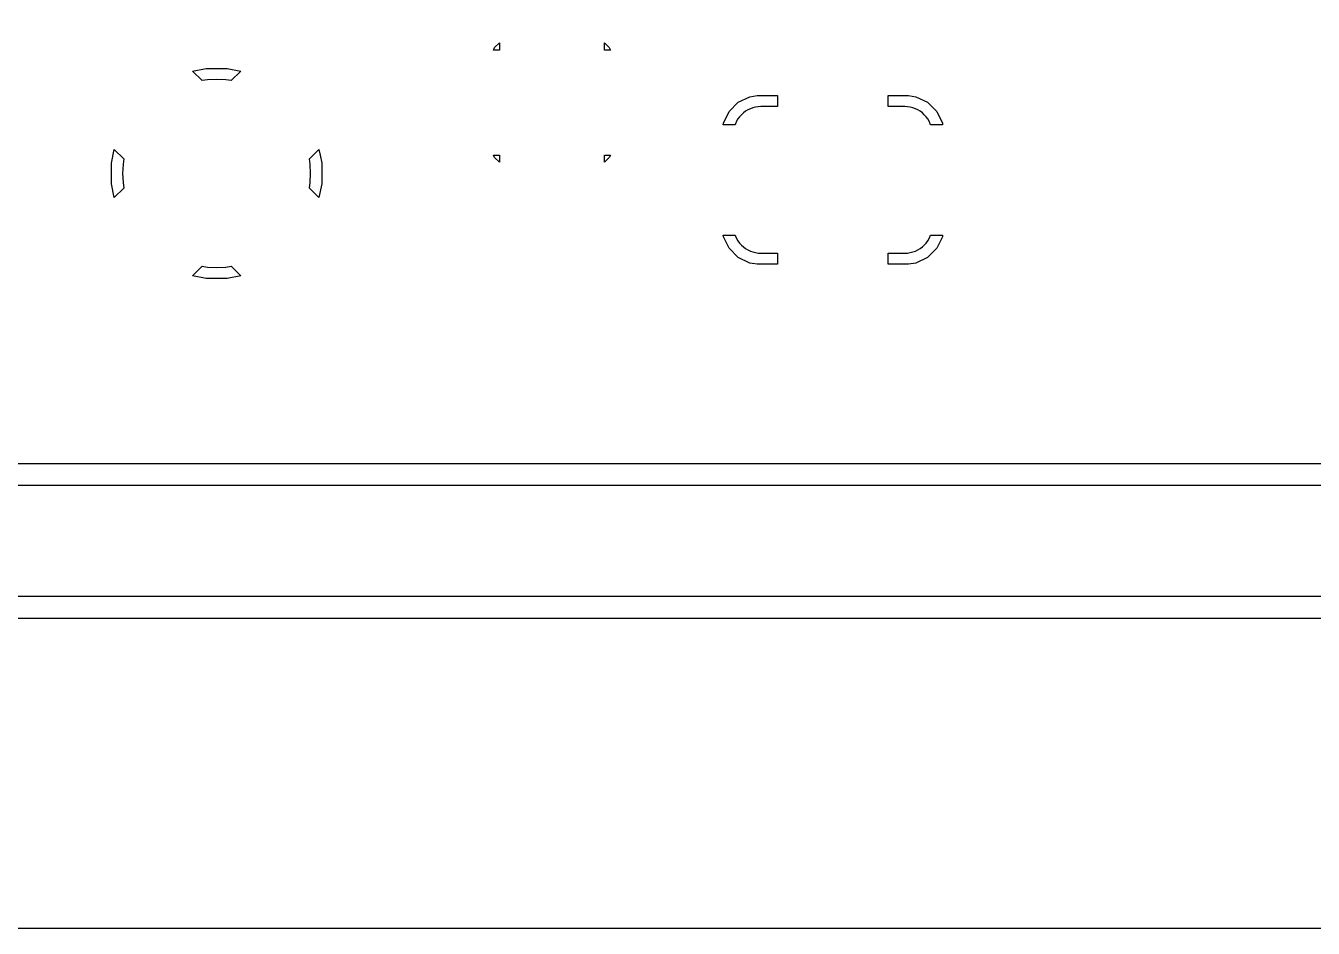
# Model space of a CAD drawing. Header units: metres. Extents: x 44.9 to 117.2, y -105.5 to -49.4.
# Drawn here: x 79.81 to 91.45, y -91.89 to -83.73 of the extents above; entities that cross this region are included whole.
import ezdxf

# ---------------------------------------------------------------- set-up
doc = ezdxf.new("R2010")
doc.units = ezdxf.units.M

msp = doc.modelspace()

# ---------------------------------------------------------------- linework, layer by layer
for points in [[(92.696, -49.53), (44.97, -49.53), (44.961, -49.533), (44.958, -49.542), (44.958, -91.883), (44.961, -91.891), (44.97, -91.894), (92.696, -91.894)], [(84.038, -83.954), (84.048, -83.932), (84.048, -83.932), (84.048, -83.932), (84.048, -83.932), (84.048, -83.932), (84.048, -83.932), (84.048, -83.932), (84.048, -83.932), (84.048, -83.932), (84.048, -83.932), (84.091, -83.889), (84.091, -83.889), (84.091, -83.889), (84.091, -83.889), (84.091, -83.889), (84.091, -83.889), (84.091, -83.889), (84.091, -83.889), (84.091, -83.889), (84.091, -83.889), (84.091, -83.889), (84.091, -83.889), (84.091, -83.889), (84.091, -83.889), (84.091, -83.889), (84.091, -83.889), (84.091, -83.889), (84.091, -83.889), (84.091, -83.889), (84.091, -83.889), (84.091, -83.889), (84.091, -83.889), (84.091, -83.889), (84.091, -83.889), (84.091, -83.889), (84.091, -83.889), (84.091, -83.889), (84.091, -83.889), (84.091, -83.889), (84.091, -83.889), (84.091, -83.889), (84.091, -83.889), (84.091, -83.889), (84.091, -83.889), (84.091, -83.889), (84.091, -83.889), (84.091, -83.889), (84.091, -83.889), (84.091, -83.889), (84.091, -83.889), (84.091, -83.889), (84.091, -83.889), (84.091, -83.889), (84.091, -83.889), (84.091, -83.889), (84.091, -83.889), (84.091, -83.889), (84.091, -83.889), (84.091, -83.889), (84.091, -83.889), (84.091, -83.954), (84.091, -83.954), (84.091, -83.954), (84.091, -83.954), (84.091, -83.954), (84.091, -83.954), (84.091, -83.954), (84.091, -83.954), (84.091, -83.954), (84.091, -83.954), (84.091, -83.954), (84.091, -83.954), (84.091, -83.954), (84.091, -83.954), (84.091, -83.954), (84.091, -83.954), (84.091, -83.954), (84.091, -83.954), (84.091, -83.954), (84.091, -83.954), (84.091, -83.954), (84.091, -83.954), (84.091, -83.954), (84.091, -83.954), (84.091, -83.954), (84.091, -83.954), (84.091, -83.954), (84.091, -83.954), (84.091, -83.954), (84.091, -83.954), (84.091, -83.954), (84.091, -83.954), (84.091, -83.954), (84.091, -83.954), (84.091, -83.954), (84.091, -83.954), (84.038, -83.954), (84.038, -83.954), (84.038, -83.954), (84.038, -83.954), (84.038, -83.954), (84.038, -83.954), (84.038, -83.954), (84.038, -83.954), (84.038, -83.954), (84.038, -83.954), (84.038, -83.954), (84.038, -83.954), (84.038, -83.954), (84.038, -83.954), (84.038, -83.954), (84.038, -83.954), (84.038, -83.954), (84.038, -83.954), (84.038, -83.954), (84.038, -83.954), (84.038, -83.954), (84.038, -83.954), (84.038, -83.954), (84.038, -83.954), (84.038, -83.954), (84.038, -83.954), (84.038, -83.954), (84.038, -83.954), (84.038, -83.954), (84.038, -83.954), (84.038, -83.954), (84.038, -83.954), (84.038, -83.954), (84.038, -83.954), (84.038, -83.954), (84.038, -83.954), (84.038, -83.954), (84.038, -83.954), (84.038, -83.954), (84.038, -83.954), (84.038, -83.954), (84.038, -83.954)], [(85.041, -83.954), (85.041, -83.889), (85.041, -83.889), (85.041, -83.889), (85.041, -83.889), (85.041, -83.889), (85.041, -83.889), (85.041, -83.889), (85.041, -83.889), (85.041, -83.889), (85.041, -83.889), (85.041, -83.889), (85.041, -83.889), (85.041, -83.889), (85.041, -83.889), (85.041, -83.889), (85.041, -83.889), (85.041, -83.889), (85.041, -83.889), (85.041, -83.889), (85.041, -83.889), (85.041, -83.889), (85.041, -83.889), (85.041, -83.889), (85.041, -83.889), (85.041, -83.889), (85.041, -83.889), (85.041, -83.889), (85.041, -83.889), (85.041, -83.889), (85.041, -83.889), (85.041, -83.889), (85.041, -83.889), (85.041, -83.889), (85.041, -83.889), (85.041, -83.889), (85.041, -83.889), (85.041, -83.889), (85.041, -83.889), (85.041, -83.889), (85.041, -83.889), (85.041, -83.889), (85.041, -83.889), (85.041, -83.889), (85.041, -83.889), (85.041, -83.889), (85.041, -83.889), (85.041, -83.889), (85.041, -83.889), (85.041, -83.889), (85.041, -83.889), (85.084, -83.932), (85.084, -83.932), (85.084, -83.932), (85.084, -83.932), (85.084, -83.932), (85.084, -83.932), (85.084, -83.932), (85.084, -83.932), (85.084, -83.932), (85.084, -83.932), (85.094, -83.954), (85.094, -83.954), (85.094, -83.954), (85.094, -83.954), (85.094, -83.954), (85.094, -83.954), (85.094, -83.954), (85.094, -83.954), (85.094, -83.954), (85.094, -83.954), (85.094, -83.954), (85.094, -83.954), (85.094, -83.954), (85.094, -83.954), (85.094, -83.954), (85.094, -83.954), (85.094, -83.954), (85.094, -83.954), (85.094, -83.954), (85.094, -83.954), (85.094, -83.954), (85.094, -83.954), (85.094, -83.954), (85.094, -83.954), (85.094, -83.954), (85.094, -83.954), (85.094, -83.954), (85.094, -83.954), (85.094, -83.954), (85.094, -83.954), (85.094, -83.954), (85.094, -83.954), (85.094, -83.954), (85.094, -83.954), (85.094, -83.954), (85.094, -83.954), (85.094, -83.954), (85.094, -83.954), (85.094, -83.954), (85.094, -83.954), (85.094, -83.954), (85.094, -83.954), (85.041, -83.954), (85.041, -83.954), (85.041, -83.954), (85.041, -83.954), (85.041, -83.954), (85.041, -83.954), (85.041, -83.954), (85.041, -83.954), (85.041, -83.954), (85.041, -83.954), (85.041, -83.954), (85.041, -83.954), (85.041, -83.954), (85.041, -83.954), (85.041, -83.954), (85.041, -83.954), (85.041, -83.954), (85.041, -83.954), (85.041, -83.954), (85.041, -83.954), (85.041, -83.954), (85.041, -83.954), (85.041, -83.954), (85.041, -83.954), (85.041, -83.954), (85.041, -83.954), (85.041, -83.954), (85.041, -83.954), (85.041, -83.954), (85.041, -83.954), (85.041, -83.954), (85.041, -83.954), (85.041, -83.954), (85.041, -83.954), (85.041, -83.954), (85.041, -83.954)], [(81.451, -84.224), (81.402, -84.231), (81.402, -84.231), (81.402, -84.231), (81.402, -84.231), (81.402, -84.231), (81.402, -84.231), (81.402, -84.231), (81.402, -84.231), (81.402, -84.231), (81.402, -84.231), (81.402, -84.231), (81.402, -84.231), (81.402, -84.231), (81.402, -84.231), (81.402, -84.231), (81.402, -84.231), (81.402, -84.231), (81.402, -84.231), (81.402, -84.231), (81.402, -84.231), (81.316, -84.145), (81.316, -84.145), (81.316, -84.145), (81.316, -84.145), (81.316, -84.145), (81.316, -84.145), (81.316, -84.145), (81.316, -84.145), (81.316, -84.145), (81.316, -84.145), (81.316, -84.145), (81.316, -84.145), (81.316, -84.145), (81.316, -84.145), (81.316, -84.145), (81.316, -84.145), (81.316, -84.145), (81.316, -84.145), (81.316, -84.145), (81.316, -84.145), (81.316, -84.145), (81.316, -84.145), (81.316, -84.145), (81.316, -84.145), (81.316, -84.145), (81.316, -84.145), (81.316, -84.145), (81.316, -84.145), (81.316, -84.145), (81.316, -84.145), (81.316, -84.145), (81.316, -84.145), (81.316, -84.145), (81.316, -84.145), (81.316, -84.145), (81.316, -84.145), (81.316, -84.145), (81.316, -84.145), (81.316, -84.145), (81.316, -84.145), (81.316, -84.145), (81.316, -84.145), (81.316, -84.145), (81.316, -84.145), (81.316, -84.145), (81.316, -84.145), (81.44, -84.12), (81.44, -84.12), (81.44, -84.12), (81.44, -84.12), (81.44, -84.12), (81.44, -84.12), (81.628, -84.12), (81.628, -84.12), (81.628, -84.12), (81.628, -84.12), (81.628, -84.12), (81.628, -84.12), (81.752, -84.145), (81.752, -84.145), (81.752, -84.145), (81.752, -84.145), (81.752, -84.145), (81.752, -84.145), (81.752, -84.145), (81.752, -84.145), (81.752, -84.145), (81.752, -84.145), (81.752, -84.145), (81.752, -84.145), (81.752, -84.145), (81.752, -84.145), (81.752, -84.145), (81.752, -84.145), (81.752, -84.145), (81.752, -84.145), (81.752, -84.145), (81.752, -84.145), (81.752, -84.145), (81.752, -84.145), (81.752, -84.145), (81.752, -84.145), (81.752, -84.145), (81.752, -84.145), (81.752, -84.145), (81.752, -84.145), (81.752, -84.145), (81.752, -84.145), (81.752, -84.145), (81.752, -84.145), (81.752, -84.145), (81.752, -84.145), (81.752, -84.145), (81.752, -84.145), (81.752, -84.145), (81.752, -84.145), (81.752, -84.145), (81.752, -84.145), (81.752, -84.145), (81.752, -84.145), (81.752, -84.145), (81.752, -84.145), (81.752, -84.145), (81.752, -84.145), (81.666, -84.231), (81.666, -84.231), (81.666, -84.231), (81.666, -84.231), (81.666, -84.231), (81.666, -84.231), (81.666, -84.231), (81.666, -84.231), (81.666, -84.231), (81.666, -84.231), (81.666, -84.231), (81.666, -84.231), (81.666, -84.231), (81.666, -84.231), (81.666, -84.231), (81.666, -84.231), (81.666, -84.231), (81.666, -84.231), (81.666, -84.231), (81.666, -84.231), (81.617, -84.224), (81.534, -84.22), (81.451, -84.224)], [(86.222, -84.629), (86.114, -84.629), (86.114, -84.629), (86.114, -84.629), (86.114, -84.629), (86.114, -84.629), (86.114, -84.629), (86.114, -84.629), (86.114, -84.629), (86.114, -84.629), (86.114, -84.629), (86.114, -84.629), (86.114, -84.629), (86.114, -84.629), (86.114, -84.629), (86.114, -84.629), (86.114, -84.629), (86.114, -84.629), (86.114, -84.629), (86.114, -84.629), (86.114, -84.629), (86.114, -84.629), (86.114, -84.629), (86.114, -84.629), (86.114, -84.629), (86.114, -84.629), (86.114, -84.629), (86.114, -84.629), (86.114, -84.629), (86.114, -84.629), (86.114, -84.629), (86.114, -84.629), (86.114, -84.629), (86.114, -84.629), (86.114, -84.629), (86.114, -84.629), (86.114, -84.629), (86.116, -84.615), (86.116, -84.615), (86.116, -84.615), (86.116, -84.615), (86.116, -84.615), (86.116, -84.615), (86.116, -84.615), (86.116, -84.615), (86.116, -84.615), (86.116, -84.615), (86.167, -84.51), (86.167, -84.51), (86.167, -84.51), (86.167, -84.51), (86.167, -84.51), (86.167, -84.51), (86.167, -84.51), (86.167, -84.51), (86.25, -84.427), (86.25, -84.427), (86.25, -84.427), (86.25, -84.427), (86.25, -84.427), (86.25, -84.427), (86.25, -84.427), (86.25, -84.427), (86.355, -84.376), (86.355, -84.376), (86.355, -84.376), (86.355, -84.376), (86.355, -84.376), (86.355, -84.376), (86.355, -84.376), (86.355, -84.376), (86.355, -84.376), (86.355, -84.376), (86.423, -84.366), (86.423, -84.366), (86.423, -84.366), (86.423, -84.366), (86.606, -84.366), (86.606, -84.366), (86.606, -84.366), (86.606, -84.366), (86.606, -84.366), (86.606, -84.366), (86.606, -84.366), (86.606, -84.366), (86.606, -84.366), (86.606, -84.366), (86.606, -84.366), (86.606, -84.366), (86.606, -84.366), (86.606, -84.366), (86.606, -84.366), (86.606, -84.366), (86.606, -84.366), (86.606, -84.366), (86.606, -84.366), (86.606, -84.366), (86.606, -84.366), (86.606, -84.366), (86.606, -84.366), (86.606, -84.366), (86.606, -84.366), (86.606, -84.366), (86.606, -84.366), (86.606, -84.366), (86.606, -84.366), (86.606, -84.366), (86.606, -84.366), (86.606, -84.366), (86.606, -84.366), (86.606, -84.366), (86.606, -84.366), (86.606, -84.366), (86.606, -84.466), (86.606, -84.466), (86.606, -84.466), (86.606, -84.466), (86.606, -84.466), (86.606, -84.466), (86.606, -84.466), (86.606, -84.466), (86.606, -84.466), (86.606, -84.466), (86.606, -84.466), (86.606, -84.466), (86.606, -84.466), (86.606, -84.466), (86.606, -84.466), (86.606, -84.466), (86.606, -84.466), (86.606, -84.466), (86.606, -84.466), (86.606, -84.466), (86.606, -84.466), (86.606, -84.466), (86.606, -84.466), (86.606, -84.466), (86.606, -84.466), (86.606, -84.466), (86.606, -84.466), (86.606, -84.466), (86.606, -84.466), (86.606, -84.466), (86.606, -84.466), (86.606, -84.466), (86.606, -84.466), (86.606, -84.466), (86.456, -84.466), (86.431, -84.467), (86.407, -84.471), (86.383, -84.477), (86.36, -84.485), (86.338, -84.496), (86.317, -84.508), (86.297, -84.523), (86.279, -84.539), (86.263, -84.557), (86.248, -84.577), (86.236, -84.598), (86.225, -84.62), (86.222, -84.629), (86.222, -84.629), (86.222, -84.629), (86.222, -84.629), (86.222, -84.629), (86.222, -84.629), (86.222, -84.629), (86.222, -84.629), (86.222, -84.629), (86.222, -84.629), (86.222, -84.629), (86.222, -84.629), (86.222, -84.629), (86.222, -84.629), (86.222, -84.629), (86.222, -84.629), (86.222, -84.629), (86.222, -84.629), (86.222, -84.629), (86.222, -84.629), (86.222, -84.629), (86.222, -84.629), (86.222, -84.629), (86.222, -84.629), (86.222, -84.629), (86.222, -84.629), (86.222, -84.629), (86.222, -84.629)], [(87.606, -84.466), (87.606, -84.366), (87.606, -84.366), (87.606, -84.366), (87.606, -84.366), (87.606, -84.366), (87.606, -84.366), (87.606, -84.366), (87.606, -84.366), (87.606, -84.366), (87.606, -84.366), (87.606, -84.366), (87.606, -84.366), (87.606, -84.366), (87.606, -84.366), (87.606, -84.366), (87.606, -84.366), (87.606, -84.366), (87.606, -84.366), (87.606, -84.366), (87.606, -84.366), (87.606, -84.366), (87.606, -84.366), (87.606, -84.366), (87.606, -84.366), (87.606, -84.366), (87.606, -84.366), (87.606, -84.366), (87.606, -84.366), (87.606, -84.366), (87.606, -84.366), (87.606, -84.366), (87.606, -84.366), (87.606, -84.366), (87.606, -84.366), (87.606, -84.366), (87.606, -84.366), (87.789, -84.366), (87.789, -84.366), (87.789, -84.366), (87.789, -84.366), (87.857, -84.376), (87.857, -84.376), (87.857, -84.376), (87.857, -84.376), (87.857, -84.376), (87.857, -84.376), (87.857, -84.376), (87.857, -84.376), (87.857, -84.376), (87.857, -84.376), (87.962, -84.427), (87.962, -84.427), (87.962, -84.427), (87.962, -84.427), (87.962, -84.427), (87.962, -84.427), (87.962, -84.427), (87.962, -84.427), (88.045, -84.51), (88.045, -84.51), (88.045, -84.51), (88.045, -84.51), (88.045, -84.51), (88.045, -84.51), (88.045, -84.51), (88.045, -84.51), (88.096, -84.615), (88.096, -84.615), (88.096, -84.615), (88.096, -84.615), (88.096, -84.615), (88.096, -84.615), (88.096, -84.615), (88.096, -84.615), (88.096, -84.615), (88.096, -84.615), (88.098, -84.629), (88.098, -84.629), (88.098, -84.629), (88.098, -84.629), (88.098, -84.629), (88.098, -84.629), (88.098, -84.629), (88.098, -84.629), (88.098, -84.629), (88.098, -84.629), (88.098, -84.629), (88.098, -84.629), (88.098, -84.629), (88.098, -84.629), (88.098, -84.629), (88.098, -84.629), (88.098, -84.629), (88.098, -84.629), (88.098, -84.629), (88.098, -84.629), (88.098, -84.629), (88.098, -84.629), (88.098, -84.629), (88.098, -84.629), (88.098, -84.629), (88.098, -84.629), (88.098, -84.629), (88.098, -84.629), (88.098, -84.629), (88.098, -84.629), (88.098, -84.629), (88.098, -84.629), (88.098, -84.629), (88.098, -84.629), (88.098, -84.629), (88.098, -84.629), (87.99, -84.629), (87.99, -84.629), (87.99, -84.629), (87.99, -84.629), (87.99, -84.629), (87.99, -84.629), (87.99, -84.629), (87.99, -84.629), (87.99, -84.629), (87.99, -84.629), (87.99, -84.629), (87.99, -84.629), (87.99, -84.629), (87.99, -84.629), (87.99, -84.629), (87.99, -84.629), (87.99, -84.629), (87.99, -84.629), (87.99, -84.629), (87.99, -84.629), (87.99, -84.629), (87.99, -84.629), (87.99, -84.629), (87.99, -84.629), (87.99, -84.629), (87.99, -84.629), (87.99, -84.629), (87.99, -84.629), (87.987, -84.62), (87.976, -84.598), (87.964, -84.577), (87.949, -84.557), (87.933, -84.539), (87.915, -84.523), (87.895, -84.508), (87.874, -84.496), (87.852, -84.485), (87.829, -84.477), (87.829, -84.477), (87.805, -84.471), (87.781, -84.467), (87.756, -84.466), (87.606, -84.466), (87.606, -84.466), (87.606, -84.466), (87.606, -84.466), (87.606, -84.466), (87.606, -84.466), (87.606, -84.466), (87.606, -84.466), (87.606, -84.466), (87.606, -84.466), (87.606, -84.466), (87.606, -84.466), (87.606, -84.466), (87.606, -84.466), (87.606, -84.466), (87.606, -84.466), (87.606, -84.466), (87.606, -84.466), (87.606, -84.466), (87.606, -84.466), (87.606, -84.466), (87.606, -84.466), (87.606, -84.466), (87.606, -84.466), (87.606, -84.466), (87.606, -84.466), (87.606, -84.466), (87.606, -84.466), (87.606, -84.466), (87.606, -84.466), (87.606, -84.466), (87.606, -84.466), (87.606, -84.466), (87.606, -84.466)], [(80.584, -84.976), (80.609, -84.852), (80.609, -84.852), (80.609, -84.852), (80.609, -84.852), (80.609, -84.852), (80.609, -84.852), (80.609, -84.852), (80.609, -84.852), (80.609, -84.852), (80.609, -84.852), (80.609, -84.852), (80.609, -84.852), (80.609, -84.852), (80.609, -84.852), (80.609, -84.852), (80.609, -84.852), (80.609, -84.852), (80.609, -84.852), (80.609, -84.852), (80.609, -84.852), (80.609, -84.852), (80.609, -84.852), (80.609, -84.852), (80.609, -84.852), (80.609, -84.852), (80.609, -84.852), (80.609, -84.852), (80.609, -84.852), (80.609, -84.852), (80.609, -84.852), (80.609, -84.852), (80.609, -84.852), (80.609, -84.852), (80.609, -84.852), (80.609, -84.852), (80.609, -84.852), (80.609, -84.852), (80.609, -84.852), (80.609, -84.852), (80.609, -84.852), (80.609, -84.852), (80.609, -84.852), (80.609, -84.852), (80.609, -84.852), (80.609, -84.852), (80.609, -84.852), (80.695, -84.938), (80.695, -84.938), (80.695, -84.938), (80.695, -84.938), (80.695, -84.938), (80.695, -84.938), (80.695, -84.938), (80.695, -84.938), (80.695, -84.938), (80.695, -84.938), (80.695, -84.938), (80.695, -84.938), (80.695, -84.938), (80.695, -84.938), (80.695, -84.938), (80.695, -84.938), (80.695, -84.938), (80.695, -84.938), (80.695, -84.938), (80.695, -84.938), (80.688, -84.987), (80.684, -85.07), (80.688, -85.153), (80.695, -85.202), (80.695, -85.202), (80.695, -85.202), (80.695, -85.202), (80.695, -85.202), (80.695, -85.202), (80.695, -85.202), (80.695, -85.202), (80.695, -85.202), (80.695, -85.202), (80.695, -85.202), (80.695, -85.202), (80.695, -85.202), (80.695, -85.202), (80.695, -85.202), (80.695, -85.202), (80.695, -85.202), (80.695, -85.202), (80.695, -85.202), (80.695, -85.202), (80.609, -85.288), (80.609, -85.288), (80.609, -85.288), (80.609, -85.288), (80.609, -85.288), (80.609, -85.288), (80.609, -85.288), (80.609, -85.288), (80.609, -85.288), (80.609, -85.288), (80.609, -85.288), (80.609, -85.288), (80.609, -85.288), (80.609, -85.288), (80.609, -85.288), (80.609, -85.288), (80.609, -85.288), (80.609, -85.288), (80.609, -85.288), (80.609, -85.288), (80.609, -85.288), (80.609, -85.288), (80.609, -85.288), (80.609, -85.288), (80.609, -85.288), (80.609, -85.288), (80.609, -85.288), (80.609, -85.288), (80.609, -85.288), (80.609, -85.288), (80.609, -85.288), (80.609, -85.288), (80.609, -85.288), (80.609, -85.288), (80.609, -85.288), (80.609, -85.288), (80.609, -85.288), (80.609, -85.288), (80.609, -85.288), (80.609, -85.288), (80.609, -85.288), (80.609, -85.288), (80.609, -85.288), (80.609, -85.288), (80.609, -85.288), (80.609, -85.288), (80.584, -85.164), (80.584, -85.164), (80.584, -85.164), (80.584, -85.164), (80.584, -85.164), (80.584, -85.164), (80.584, -84.976), (80.584, -84.976), (80.584, -84.976), (80.584, -84.976), (80.584, -84.976), (80.584, -84.976)], [(82.373, -85.202), (82.38, -85.153), (82.384, -85.07), (82.38, -84.987), (82.373, -84.938), (82.373, -84.938), (82.373, -84.938), (82.373, -84.938), (82.373, -84.938), (82.373, -84.938), (82.373, -84.938), (82.373, -84.938), (82.373, -84.938), (82.373, -84.938), (82.373, -84.938), (82.373, -84.938), (82.373, -84.938), (82.373, -84.938), (82.373, -84.938), (82.373, -84.938), (82.373, -84.938), (82.373, -84.938), (82.373, -84.938), (82.373, -84.938), (82.459, -84.852), (82.459, -84.852), (82.459, -84.852), (82.459, -84.852), (82.459, -84.852), (82.459, -84.852), (82.459, -84.852), (82.459, -84.852), (82.459, -84.852), (82.459, -84.852), (82.459, -84.852), (82.459, -84.852), (82.459, -84.852), (82.459, -84.852), (82.459, -84.852), (82.459, -84.852), (82.459, -84.852), (82.459, -84.852), (82.459, -84.852), (82.459, -84.852), (82.459, -84.852), (82.459, -84.852), (82.459, -84.852), (82.459, -84.852), (82.459, -84.852), (82.459, -84.852), (82.459, -84.852), (82.459, -84.852), (82.459, -84.852), (82.459, -84.852), (82.459, -84.852), (82.459, -84.852), (82.459, -84.852), (82.459, -84.852), (82.459, -84.852), (82.459, -84.852), (82.459, -84.852), (82.459, -84.852), (82.459, -84.852), (82.459, -84.852), (82.459, -84.852), (82.459, -84.852), (82.459, -84.852), (82.459, -84.852), (82.459, -84.852), (82.459, -84.852), (82.469, -84.904), (82.47, -84.905), (82.484, -84.976), (82.484, -84.976), (82.484, -84.976), (82.484, -84.976), (82.484, -84.976), (82.484, -84.976), (82.484, -85.164), (82.484, -85.164), (82.484, -85.164), (82.484, -85.164), (82.484, -85.164), (82.484, -85.164), (82.459, -85.288), (82.459, -85.288), (82.459, -85.288), (82.459, -85.288), (82.459, -85.288), (82.459, -85.288), (82.459, -85.288), (82.459, -85.288), (82.459, -85.288), (82.459, -85.288), (82.459, -85.288), (82.459, -85.288), (82.459, -85.288), (82.459, -85.288), (82.459, -85.288), (82.459, -85.288), (82.459, -85.288), (82.459, -85.288), (82.459, -85.288), (82.459, -85.288), (82.459, -85.288), (82.459, -85.288), (82.459, -85.288), (82.459, -85.288), (82.459, -85.288), (82.459, -85.288), (82.459, -85.288), (82.459, -85.288), (82.459, -85.288), (82.459, -85.288), (82.459, -85.288), (82.459, -85.288), (82.459, -85.288), (82.459, -85.288), (82.459, -85.288), (82.459, -85.288), (82.459, -85.288), (82.459, -85.288), (82.459, -85.288), (82.459, -85.288), (82.459, -85.288), (82.459, -85.288), (82.459, -85.288), (82.459, -85.288), (82.459, -85.288), (82.459, -85.288), (82.373, -85.202), (82.373, -85.202), (82.373, -85.202), (82.373, -85.202), (82.373, -85.202), (82.373, -85.202), (82.373, -85.202), (82.373, -85.202), (82.373, -85.202), (82.373, -85.202), (82.373, -85.202), (82.373, -85.202), (82.373, -85.202), (82.373, -85.202), (82.373, -85.202), (82.373, -85.202), (82.373, -85.202), (82.373, -85.202), (82.373, -85.202), (82.373, -85.202)], [(84.038, -84.904), (84.091, -84.904), (84.091, -84.904), (84.091, -84.904), (84.091, -84.904), (84.091, -84.904), (84.091, -84.904), (84.091, -84.904), (84.091, -84.904), (84.091, -84.904), (84.091, -84.904), (84.091, -84.904), (84.091, -84.904), (84.091, -84.904), (84.091, -84.904), (84.091, -84.904), (84.091, -84.904), (84.091, -84.904), (84.091, -84.904), (84.091, -84.904), (84.091, -84.904), (84.091, -84.904), (84.091, -84.904), (84.091, -84.904), (84.091, -84.904), (84.091, -84.904), (84.091, -84.904), (84.091, -84.904), (84.091, -84.904), (84.091, -84.904), (84.091, -84.904), (84.091, -84.904), (84.091, -84.904), (84.091, -84.904), (84.091, -84.904), (84.091, -84.904), (84.091, -84.904), (84.091, -84.968), (84.091, -84.968), (84.091, -84.968), (84.091, -84.968), (84.091, -84.968), (84.091, -84.968), (84.091, -84.968), (84.091, -84.968), (84.091, -84.968), (84.091, -84.968), (84.091, -84.968), (84.091, -84.968), (84.091, -84.968), (84.091, -84.968), (84.091, -84.968), (84.091, -84.968), (84.091, -84.968), (84.091, -84.968), (84.091, -84.968), (84.091, -84.968), (84.091, -84.968), (84.091, -84.968), (84.091, -84.968), (84.091, -84.968), (84.091, -84.968), (84.091, -84.968), (84.091, -84.968), (84.091, -84.968), (84.091, -84.968), (84.091, -84.968), (84.091, -84.968), (84.091, -84.968), (84.091, -84.968), (84.091, -84.968), (84.091, -84.968), (84.091, -84.968), (84.091, -84.968), (84.091, -84.968), (84.091, -84.968), (84.091, -84.968), (84.091, -84.968), (84.091, -84.968), (84.091, -84.968), (84.091, -84.968), (84.091, -84.968), (84.091, -84.968), (84.091, -84.968), (84.091, -84.968), (84.091, -84.968), (84.091, -84.968), (84.048, -84.925), (84.048, -84.925), (84.048, -84.925), (84.048, -84.925), (84.048, -84.925), (84.048, -84.925), (84.048, -84.925), (84.048, -84.925), (84.048, -84.925), (84.048, -84.925), (84.038, -84.904), (84.038, -84.904), (84.038, -84.904), (84.038, -84.904), (84.038, -84.904), (84.038, -84.904), (84.038, -84.904), (84.038, -84.904), (84.038, -84.904), (84.038, -84.904), (84.038, -84.904), (84.038, -84.904), (84.038, -84.904), (84.038, -84.904), (84.038, -84.904), (84.038, -84.904), (84.038, -84.904), (84.038, -84.904), (84.038, -84.904), (84.038, -84.904), (84.038, -84.904), (84.038, -84.904), (84.038, -84.904), (84.038, -84.904), (84.038, -84.904), (84.038, -84.904), (84.038, -84.904), (84.038, -84.904), (84.038, -84.904), (84.038, -84.904), (84.038, -84.904), (84.038, -84.904), (84.038, -84.904), (84.038, -84.904), (84.038, -84.904), (84.038, -84.904), (84.038, -84.904), (84.038, -84.904), (84.038, -84.904), (84.038, -84.904), (84.038, -84.904), (84.038, -84.904)], [(85.041, -84.904), (85.041, -84.904), (85.041, -84.904), (85.041, -84.904), (85.041, -84.904), (85.041, -84.904), (85.041, -84.904), (85.041, -84.904), (85.041, -84.904), (85.041, -84.904), (85.041, -84.904), (85.041, -84.904), (85.041, -84.904), (85.041, -84.904), (85.041, -84.904), (85.041, -84.904), (85.041, -84.904), (85.041, -84.904), (85.041, -84.904), (85.094, -84.904), (85.094, -84.904), (85.094, -84.904), (85.094, -84.904), (85.094, -84.904), (85.094, -84.904), (85.094, -84.904), (85.094, -84.904), (85.094, -84.904), (85.094, -84.904), (85.094, -84.904), (85.094, -84.904), (85.094, -84.904), (85.094, -84.904), (85.094, -84.904), (85.094, -84.904), (85.094, -84.904), (85.094, -84.904), (85.094, -84.904), (85.094, -84.904), (85.094, -84.904), (85.094, -84.904), (85.094, -84.904), (85.094, -84.904), (85.094, -84.904), (85.094, -84.904), (85.094, -84.904), (85.094, -84.904), (85.094, -84.904), (85.094, -84.904), (85.094, -84.904), (85.094, -84.904), (85.094, -84.904), (85.094, -84.904), (85.094, -84.904), (85.094, -84.904), (85.094, -84.904), (85.094, -84.904), (85.094, -84.904), (85.094, -84.904), (85.094, -84.904), (85.094, -84.904), (85.084, -84.925), (85.084, -84.925), (85.084, -84.925), (85.084, -84.925), (85.084, -84.925), (85.084, -84.925), (85.084, -84.925), (85.084, -84.925), (85.084, -84.925), (85.084, -84.925), (85.041, -84.968), (85.041, -84.968), (85.041, -84.968), (85.041, -84.968), (85.041, -84.968), (85.041, -84.968), (85.041, -84.968), (85.041, -84.968), (85.041, -84.968), (85.041, -84.968), (85.041, -84.968), (85.041, -84.968), (85.041, -84.968), (85.041, -84.968), (85.041, -84.968), (85.041, -84.968), (85.041, -84.968), (85.041, -84.968), (85.041, -84.968), (85.041, -84.968), (85.041, -84.968), (85.041, -84.968), (85.041, -84.968), (85.041, -84.968), (85.041, -84.968), (85.041, -84.968), (85.041, -84.968), (85.041, -84.968), (85.041, -84.968), (85.041, -84.968), (85.041, -84.968), (85.041, -84.968), (85.041, -84.968), (85.041, -84.968), (85.041, -84.968), (85.041, -84.968), (85.041, -84.968), (85.041, -84.968), (85.041, -84.968), (85.041, -84.968), (85.041, -84.968), (85.041, -84.968), (85.041, -84.968), (85.041, -84.968), (85.041, -84.968), (85.041, -84.968), (85.041, -84.968), (85.041, -84.968), (85.041, -84.968), (85.041, -84.968), (85.041, -84.904), (85.041, -84.904), (85.041, -84.904), (85.041, -84.904), (85.041, -84.904), (85.041, -84.904), (85.041, -84.904), (85.041, -84.904), (85.041, -84.904), (85.041, -84.904), (85.041, -84.904), (85.041, -84.904), (85.041, -84.904), (85.041, -84.904), (85.041, -84.904), (85.041, -84.904), (85.041, -84.904), (85.041, -84.904)], [(86.114, -85.629), (86.222, -85.629), (86.222, -85.629), (86.222, -85.629), (86.222, -85.629), (86.222, -85.629), (86.222, -85.629), (86.222, -85.629), (86.222, -85.629), (86.222, -85.629), (86.222, -85.629), (86.222, -85.629), (86.222, -85.629), (86.222, -85.629), (86.222, -85.629), (86.222, -85.629), (86.222, -85.629), (86.222, -85.629), (86.222, -85.629), (86.222, -85.629), (86.222, -85.629), (86.222, -85.629), (86.222, -85.629), (86.222, -85.629), (86.222, -85.629), (86.222, -85.629), (86.222, -85.629), (86.222, -85.629), (86.222, -85.629), (86.225, -85.637), (86.236, -85.659), (86.248, -85.68), (86.263, -85.7), (86.279, -85.718), (86.297, -85.734), (86.317, -85.749), (86.338, -85.761), (86.36, -85.772), (86.383, -85.78), (86.383, -85.78), (86.407, -85.786), (86.431, -85.79), (86.456, -85.791), (86.606, -85.791), (86.606, -85.791), (86.606, -85.791), (86.606, -85.791), (86.606, -85.791), (86.606, -85.791), (86.606, -85.791), (86.606, -85.791), (86.606, -85.791), (86.606, -85.791), (86.606, -85.791), (86.606, -85.791), (86.606, -85.791), (86.606, -85.791), (86.606, -85.791), (86.606, -85.791), (86.606, -85.791), (86.606, -85.791), (86.606, -85.791), (86.606, -85.791), (86.606, -85.791), (86.606, -85.791), (86.606, -85.791), (86.606, -85.791), (86.606, -85.791), (86.606, -85.791), (86.606, -85.791), (86.606, -85.791), (86.606, -85.791), (86.606, -85.791), (86.606, -85.791), (86.606, -85.791), (86.606, -85.791), (86.606, -85.791), (86.606, -85.891), (86.606, -85.891), (86.606, -85.891), (86.606, -85.891), (86.606, -85.891), (86.606, -85.891), (86.606, -85.891), (86.606, -85.891), (86.606, -85.891), (86.606, -85.891), (86.606, -85.891), (86.606, -85.891), (86.606, -85.891), (86.606, -85.891), (86.606, -85.891), (86.606, -85.891), (86.606, -85.891), (86.606, -85.891), (86.606, -85.891), (86.606, -85.891), (86.606, -85.891), (86.606, -85.891), (86.606, -85.891), (86.606, -85.891), (86.606, -85.891), (86.606, -85.891), (86.606, -85.891), (86.606, -85.891), (86.606, -85.891), (86.606, -85.891), (86.606, -85.891), (86.606, -85.891), (86.606, -85.891), (86.606, -85.891), (86.423, -85.891), (86.423, -85.891), (86.423, -85.891), (86.423, -85.891), (86.355, -85.881), (86.355, -85.881), (86.355, -85.881), (86.355, -85.881), (86.355, -85.881), (86.355, -85.881), (86.355, -85.881), (86.355, -85.881), (86.355, -85.881), (86.355, -85.881), (86.25, -85.83), (86.25, -85.83), (86.25, -85.83), (86.25, -85.83), (86.25, -85.83), (86.25, -85.83), (86.25, -85.83), (86.25, -85.83), (86.167, -85.747), (86.167, -85.747), (86.167, -85.747), (86.167, -85.747), (86.167, -85.747), (86.167, -85.747), (86.167, -85.747), (86.167, -85.747), (86.116, -85.642), (86.116, -85.642), (86.116, -85.642), (86.116, -85.642), (86.116, -85.642), (86.116, -85.642), (86.116, -85.642), (86.116, -85.642), (86.116, -85.642), (86.116, -85.642), (86.114, -85.629), (86.114, -85.629), (86.114, -85.629), (86.114, -85.629), (86.114, -85.629), (86.114, -85.629), (86.114, -85.629), (86.114, -85.629), (86.114, -85.629), (86.114, -85.629), (86.114, -85.629), (86.114, -85.629), (86.114, -85.629), (86.114, -85.629), (86.114, -85.629), (86.114, -85.629), (86.114, -85.629), (86.114, -85.629), (86.114, -85.629), (86.114, -85.629), (86.114, -85.629), (86.114, -85.629), (86.114, -85.629), (86.114, -85.629), (86.114, -85.629), (86.114, -85.629), (86.114, -85.629), (86.114, -85.629), (86.114, -85.629), (86.114, -85.629), (86.114, -85.629), (86.114, -85.629), (86.114, -85.629), (86.114, -85.629), (86.114, -85.629), (86.114, -85.629)], [(87.781, -85.79), (87.805, -85.786), (87.829, -85.78), (87.852, -85.772), (87.874, -85.761), (87.895, -85.749), (87.915, -85.734), (87.933, -85.718), (87.949, -85.7), (87.964, -85.68), (87.976, -85.659), (87.987, -85.637), (87.99, -85.629), (87.99, -85.629), (87.99, -85.629), (87.99, -85.629), (87.99, -85.629), (87.99, -85.629), (87.99, -85.629), (87.99, -85.629), (87.99, -85.629), (87.99, -85.629), (87.99, -85.629), (87.99, -85.629), (87.99, -85.629), (87.99, -85.629), (87.99, -85.629), (87.99, -85.629), (87.99, -85.629), (87.99, -85.629), (87.99, -85.629), (87.99, -85.629), (87.99, -85.629), (87.99, -85.629), (87.99, -85.629), (87.99, -85.629), (87.99, -85.629), (87.99, -85.629), (87.99, -85.629), (87.99, -85.629), (88.098, -85.629), (88.098, -85.629), (88.098, -85.629), (88.098, -85.629), (88.098, -85.629), (88.098, -85.629), (88.098, -85.629), (88.098, -85.629), (88.098, -85.629), (88.098, -85.629), (88.098, -85.629), (88.098, -85.629), (88.098, -85.629), (88.098, -85.629), (88.098, -85.629), (88.098, -85.629), (88.098, -85.629), (88.098, -85.629), (88.098, -85.629), (88.098, -85.629), (88.098, -85.629), (88.098, -85.629), (88.098, -85.629), (88.098, -85.629), (88.098, -85.629), (88.098, -85.629), (88.098, -85.629), (88.098, -85.629), (88.098, -85.629), (88.098, -85.629), (88.098, -85.629), (88.098, -85.629), (88.098, -85.629), (88.098, -85.629), (88.098, -85.629), (88.098, -85.629), (88.096, -85.642), (88.096, -85.642), (88.096, -85.642), (88.096, -85.642), (88.096, -85.642), (88.096, -85.642), (88.096, -85.642), (88.096, -85.642), (88.096, -85.642), (88.096, -85.642), (88.045, -85.747), (88.045, -85.747), (88.045, -85.747), (88.045, -85.747), (88.045, -85.747), (88.045, -85.747), (88.045, -85.747), (88.045, -85.747), (87.962, -85.83), (87.962, -85.83), (87.962, -85.83), (87.962, -85.83), (87.962, -85.83), (87.962, -85.83), (87.962, -85.83), (87.962, -85.83), (87.857, -85.881), (87.857, -85.881), (87.857, -85.881), (87.857, -85.881), (87.857, -85.881), (87.857, -85.881), (87.857, -85.881), (87.857, -85.881), (87.857, -85.881), (87.857, -85.881), (87.789, -85.891), (87.789, -85.891), (87.789, -85.891), (87.789, -85.891), (87.606, -85.891), (87.606, -85.891), (87.606, -85.891), (87.606, -85.891), (87.606, -85.891), (87.606, -85.891), (87.606, -85.891), (87.606, -85.891), (87.606, -85.891), (87.606, -85.891), (87.606, -85.891), (87.606, -85.891), (87.606, -85.891), (87.606, -85.891), (87.606, -85.891), (87.606, -85.891), (87.606, -85.891), (87.606, -85.891), (87.606, -85.891), (87.606, -85.891), (87.606, -85.891), (87.606, -85.891), (87.606, -85.891), (87.606, -85.891), (87.606, -85.891), (87.606, -85.891), (87.606, -85.891), (87.606, -85.891), (87.606, -85.891), (87.606, -85.891), (87.606, -85.891), (87.606, -85.891), (87.606, -85.891), (87.606, -85.891), (87.606, -85.891), (87.606, -85.891), (87.606, -85.791), (87.606, -85.791), (87.606, -85.791), (87.606, -85.791), (87.606, -85.791), (87.606, -85.791), (87.606, -85.791), (87.606, -85.791), (87.606, -85.791), (87.606, -85.791), (87.606, -85.791), (87.606, -85.791), (87.606, -85.791), (87.606, -85.791), (87.606, -85.791), (87.606, -85.791), (87.606, -85.791), (87.606, -85.791), (87.606, -85.791), (87.606, -85.791), (87.606, -85.791), (87.606, -85.791), (87.606, -85.791), (87.606, -85.791), (87.606, -85.791), (87.606, -85.791), (87.606, -85.791), (87.606, -85.791), (87.606, -85.791), (87.606, -85.791), (87.606, -85.791), (87.606, -85.791), (87.606, -85.791), (87.606, -85.791), (87.756, -85.791), (87.781, -85.79)], [(81.402, -85.909), (81.451, -85.916), (81.534, -85.92), (81.617, -85.916), (81.666, -85.909), (81.666, -85.909), (81.666, -85.909), (81.666, -85.909), (81.666, -85.909), (81.666, -85.909), (81.666, -85.909), (81.666, -85.909), (81.666, -85.909), (81.666, -85.909), (81.666, -85.909), (81.666, -85.909), (81.666, -85.909), (81.666, -85.909), (81.666, -85.909), (81.666, -85.909), (81.666, -85.909), (81.666, -85.909), (81.666, -85.909), (81.666, -85.909), (81.752, -85.995), (81.752, -85.995), (81.752, -85.995), (81.752, -85.995), (81.752, -85.995), (81.752, -85.995), (81.752, -85.995), (81.752, -85.995), (81.752, -85.995), (81.752, -85.995), (81.752, -85.995), (81.752, -85.995), (81.752, -85.995), (81.752, -85.995), (81.752, -85.995), (81.752, -85.995), (81.752, -85.995), (81.752, -85.995), (81.752, -85.995), (81.752, -85.995), (81.752, -85.995), (81.752, -85.995), (81.752, -85.995), (81.752, -85.995), (81.752, -85.995), (81.752, -85.995), (81.752, -85.995), (81.752, -85.995), (81.752, -85.995), (81.752, -85.995), (81.752, -85.995), (81.752, -85.995), (81.752, -85.995), (81.752, -85.995), (81.752, -85.995), (81.752, -85.995), (81.752, -85.995), (81.752, -85.995), (81.752, -85.995), (81.752, -85.995), (81.752, -85.995), (81.752, -85.995), (81.752, -85.995), (81.752, -85.995), (81.752, -85.995), (81.752, -85.995), (81.628, -86.02), (81.628, -86.02), (81.628, -86.02), (81.628, -86.02), (81.628, -86.02), (81.628, -86.02), (81.44, -86.02), (81.44, -86.02), (81.44, -86.02), (81.44, -86.02), (81.44, -86.02), (81.44, -86.02), (81.316, -85.995), (81.316, -85.995), (81.316, -85.995), (81.316, -85.995), (81.316, -85.995), (81.316, -85.995), (81.316, -85.995), (81.316, -85.995), (81.316, -85.995), (81.316, -85.995), (81.316, -85.995), (81.316, -85.995), (81.316, -85.995), (81.316, -85.995), (81.316, -85.995), (81.316, -85.995), (81.316, -85.995), (81.316, -85.995), (81.316, -85.995), (81.316, -85.995), (81.316, -85.995), (81.316, -85.995), (81.316, -85.995), (81.316, -85.995), (81.316, -85.995), (81.316, -85.995), (81.316, -85.995), (81.316, -85.995), (81.316, -85.995), (81.316, -85.995), (81.316, -85.995), (81.316, -85.995), (81.316, -85.995), (81.316, -85.995), (81.316, -85.995), (81.316, -85.995), (81.316, -85.995), (81.316, -85.995), (81.316, -85.995), (81.316, -85.995), (81.316, -85.995), (81.316, -85.995), (81.316, -85.995), (81.316, -85.995), (81.316, -85.995), (81.316, -85.995), (81.402, -85.909), (81.402, -85.909), (81.402, -85.909), (81.402, -85.909), (81.402, -85.909), (81.402, -85.909), (81.402, -85.909), (81.402, -85.909), (81.402, -85.909), (81.402, -85.909), (81.402, -85.909), (81.402, -85.909), (81.402, -85.909), (81.402, -85.909), (81.402, -85.909), (81.402, -85.909), (81.402, -85.909), (81.402, -85.909), (81.402, -85.909), (81.402, -85.909)], [(77.311, -87.691), (92.696, -87.691)], [(100.33, -87.892), (76.985, -87.892)], [(76.985, -88.892), (100.123, -88.892)], [(92.696, -89.093), (77.562, -89.093)]]:
    msp.add_lwpolyline(points)

doc.saveas('drawing.dxf')
